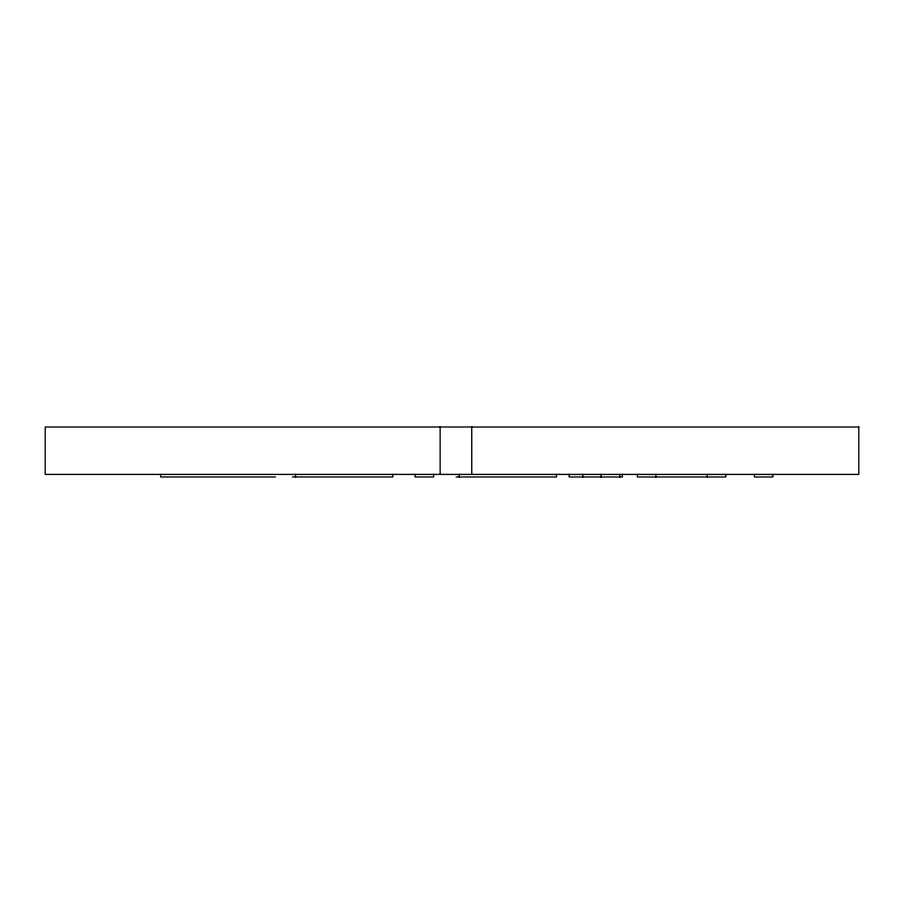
<?xml version="1.0" encoding="UTF-8"?>
<svg xmlns="http://www.w3.org/2000/svg" width="904" height="904" viewBox="0 0 904 904"><rect width="100%" height="100%" fill="white"/><g stroke="black" fill="none" stroke-linecap="round" stroke-linejoin="round"><path stroke-width="1.36" d="M275.562 476.984L160.607 476.984L160.607 474.363M292.308 476.984L392.777 476.984L392.777 474.363M456.057 476.984L556.525 476.984L556.525 474.363M772.863 474.363L772.863 476.984L754.377 476.984L754.377 474.363M725.822 474.363L725.822 476.984L637.365 476.984L637.365 474.363M707.323 474.363L707.323 476.984M655.863 474.363L655.863 476.984M622.37 474.363L622.37 476.984L569.158 476.984L569.158 474.363M619.703 474.363L619.703 476.984M601.103 474.363L601.103 476.984M582.718 474.363L582.718 476.984M471.752 427.016L471.752 474.408M459.243 474.363L459.243 476.984M440.146 427.016L440.146 474.408M433.66 474.363L433.66 476.984L415.162 476.984L415.162 474.363M295.484 474.363L295.484 476.984M858.8 427.016L45.2 427.016L45.2 474.408L858.8 474.408L858.8 427.016"/></g></svg>
